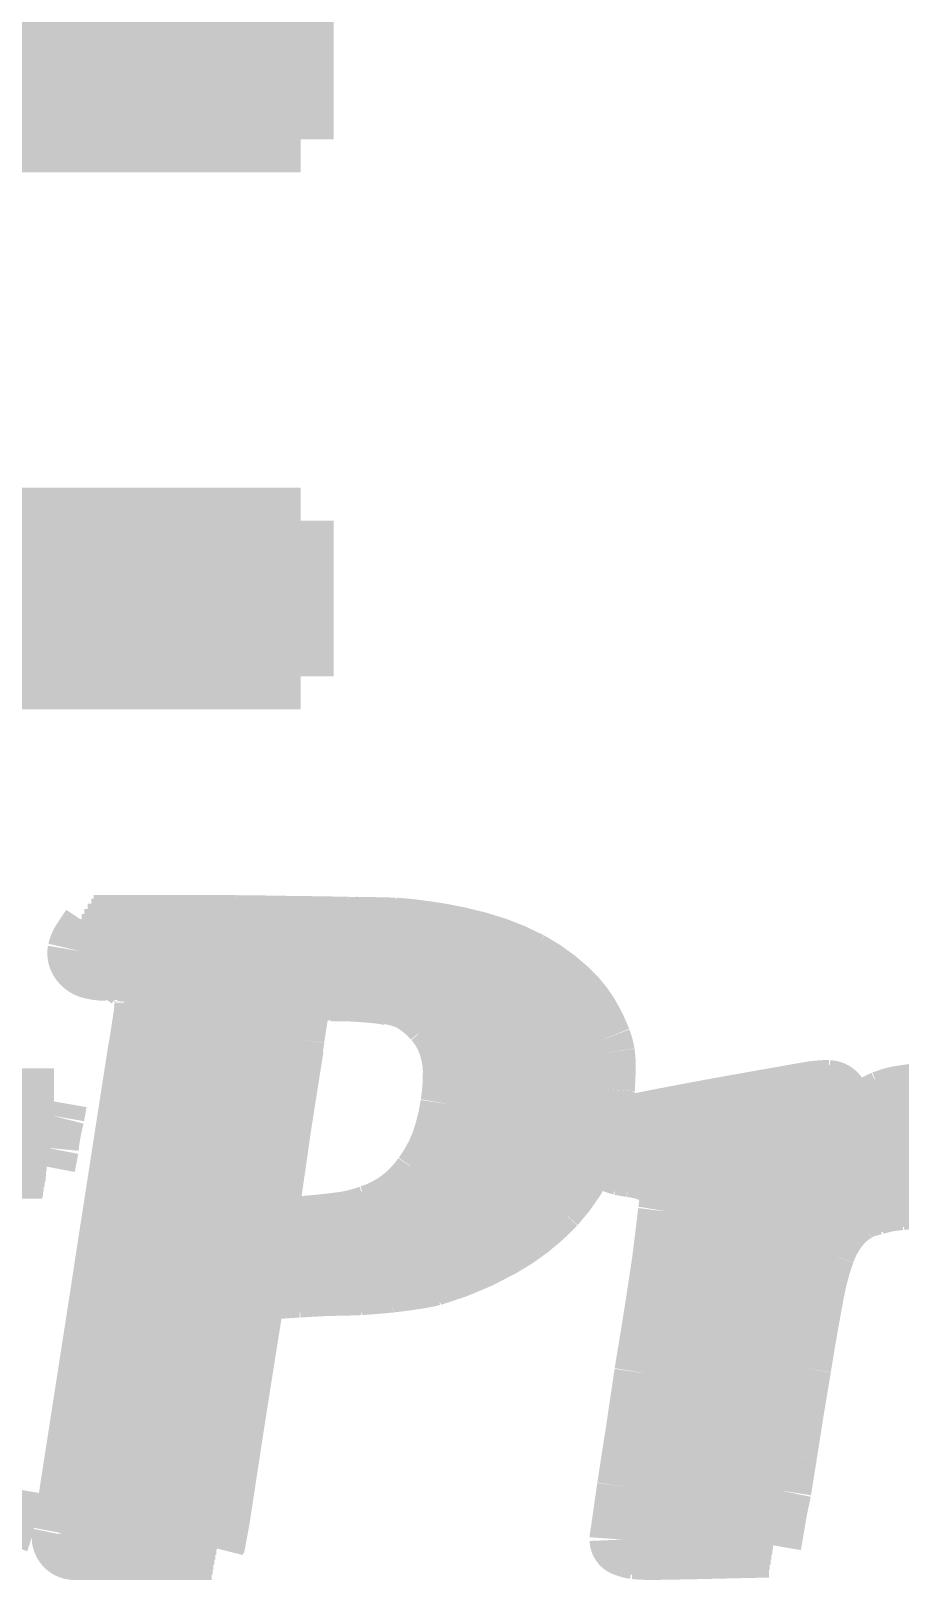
# Model space of a CAD drawing. Extents: x -0.3 to 74.7, y -2.5 to 45.9.
# Drawn here: x 11.14 to 12.477, y 2.313 to 4.697 of the extents above; entities that cross this region are included whole.
import ezdxf

# ---------------------------------------------------------------- set-up
doc = ezdxf.new("R2010")
doc.units = 0
doc.layers.add('BG_SILKSCREEN_TOP', color=6, linetype='CONTINUOUS')

msp = doc.modelspace()

# ---------------------------------------------------------------- linework, layer by layer
at = {"layer": 'BG_SILKSCREEN_TOP', "const_width": 0.1016}
for points in [[(11.554968, 4.74599), (10.279888, 4.74599)], [(11.554968, 4.74853), (11.554968, 4.53009)], [(11.554968, 4.738116), (10.279888, 4.738116)], [(11.554968, 4.730496), (10.279888, 4.730496)], [(11.554968, 4.722622), (10.279888, 4.722622)], [(11.554968, 4.715002), (10.279888, 4.715002)], [(11.554968, 4.707128), (10.279888, 4.707128)], [(11.554968, 4.699508), (10.279888, 4.699508)], [(11.554968, 4.691634), (10.279888, 4.691634)], [(11.554968, 4.68376), (10.279888, 4.68376)], [(11.554968, 4.67614), (10.279888, 4.67614)], [(11.554968, 4.668266), (10.279888, 4.668266)], [(11.554968, 4.660646), (10.279888, 4.660646)], [(11.554968, 4.652772), (10.279888, 4.652772)], [(11.554968, 4.645152), (10.279888, 4.645152)], [(11.554968, 4.637278), (10.279888, 4.637278)], [(11.554968, 4.629658), (10.279888, 4.629658)], [(11.554968, 4.621784), (10.29462, 4.621784)], [(11.554968, 4.614164), (10.310876, 4.614164)], [(11.554968, 4.60629), (10.327386, 4.60629)], [(11.554968, 4.598416), (10.344404, 4.598416)], [(11.554968, 4.590796), (10.362184, 4.590796)], [(11.554968, 4.582922), (10.380472, 4.582922)], [(11.554968, 4.575302), (10.399268, 4.575302)], [(11.554968, 4.567428), (10.41908, 4.567428)], [(11.554968, 4.559808), (10.439146, 4.559808)], [(11.554968, 4.551934), (10.459466, 4.551934)], [(11.554968, 4.544314), (10.476738, 4.544314)], [(11.554968, 4.53644), (10.476738, 4.53644)], [(11.554968, 4.53009), (11.031728, 4.53009)], [(11.554968, 3.939032), (10.085578, 3.939032)], [(11.554968, 3.931158), (10.085578, 3.931158)], [(11.031728, 3.94335), (11.554968, 3.94335)], [(11.554968, 3.94335), (11.554968, 3.70332)], [(11.554968, 3.923538), (10.085578, 3.923538)], [(11.554968, 3.915664), (10.085578, 3.915664)], [(11.554968, 3.908044), (10.085578, 3.908044)], [(11.554968, 3.90017), (10.085578, 3.90017)], [(11.554968, 3.892296), (10.085578, 3.892296)], [(11.554968, 3.884676), (10.085578, 3.884676)], [(11.554968, 3.876802), (10.085578, 3.876802)], [(11.554968, 3.869182), (10.085578, 3.869182)], [(11.554968, 3.861308), (10.085578, 3.861308)], [(11.554968, 3.853688), (10.085578, 3.853688)], [(11.554968, 3.845814), (10.085578, 3.845814)], [(11.554968, 3.838194), (10.085578, 3.838194)], [(11.554968, 3.83032), (10.085578, 3.83032)], [(11.554968, 3.822446), (10.085578, 3.822446)], [(11.554968, 3.814826), (10.085578, 3.814826)], [(11.554968, 3.806952), (10.085578, 3.806952)], [(11.554968, 3.799332), (10.085578, 3.799332)], [(11.554968, 3.791458), (10.085578, 3.791458)], [(11.554968, 3.783838), (10.085578, 3.783838)], [(11.554968, 3.775964), (10.085578, 3.775964)], [(11.554968, 3.768344), (10.085578, 3.768344)], [(11.554968, 3.76047), (10.085578, 3.76047)], [(11.554968, 3.752596), (10.085578, 3.752596)], [(11.554968, 3.744976), (10.085578, 3.744976)], [(11.554968, 3.737102), (10.085578, 3.737102)], [(11.554968, 3.729482), (10.085578, 3.729482)], [(11.554968, 3.721608), (10.085578, 3.721608)], [(11.554968, 3.713988), (10.085578, 3.713988)], [(11.554968, 3.706114), (10.085578, 3.706114)], [(11.554968, 3.70332), (10.085578, 3.70332)], [(11.223498, 3.29692), (11.236198, 3.31597)], [(11.236198, 3.31597), (11.454638, 3.31597)], [(11.639804, 3.22326), (11.639804, 3.31343)], [(11.699748, 3.31089), (11.699748, 3.21691)], [(11.699748, 3.294888), (11.221974, 3.294888)], [(11.699748, 3.302762), (11.227054, 3.302762)], [(11.699748, 3.310382), (11.232388, 3.310382)], [(11.720576, 3.310382), (11.639804, 3.310382)], [(11.77544, 3.302762), (11.639804, 3.302762)], [(11.811762, 3.294888), (11.639804, 3.294888)], [(11.699748, 3.279394), (11.215624, 3.279394)], [(11.699748, 3.27152), (11.21664, 3.27152)], [(11.699748, 3.287014), (11.21791, 3.287014)], [(11.699748, 3.2639), (11.221974, 3.2639)], [(11.84021, 3.287014), (11.639804, 3.287014)], [(11.862816, 3.279394), (11.639804, 3.279394)], [(11.881866, 3.27152), (11.639804, 3.27152)], [(11.898122, 3.2639), (11.639804, 3.2639)], [(11.699748, 3.256026), (11.241278, 3.256026)], [(11.699748, 3.248406), (11.283442, 3.248406)], [(11.699748, 3.240532), (11.294618, 3.240532)], [(11.9126, 3.256026), (11.639804, 3.256026)], [(11.9253, 3.248406), (11.639804, 3.248406)], [(11.936476, 3.240532), (11.639804, 3.240532)], [(11.699748, 3.232912), (11.303508, 3.232912)], [(11.699748, 3.225038), (11.31062, 3.225038)], [(11.552428, 3.217418), (11.315446, 3.217418)], [(11.94689, 3.232912), (11.639804, 3.232912)], [(11.956288, 3.225038), (11.639804, 3.225038)], [(11.699748, 3.217418), (11.69162, 3.217418)], [(11.964924, 3.217418), (11.698224, 3.217418)], [(11.551158, 3.209544), (11.317986, 3.209544)], [(11.548364, 3.19405), (11.318494, 3.19405)], [(11.549634, 3.201924), (11.318748, 3.201924)], [(11.972544, 3.209544), (11.722608, 3.209544)], [(11.979402, 3.201924), (11.73607, 3.201924)], [(11.985498, 3.19405), (11.746484, 3.19405)], [(11.258804, 2.80416), (11.317478, 3.18135)], [(11.544554, 3.170682), (11.3157, 3.170682)], [(11.545824, 3.178556), (11.31697, 3.178556)], [(11.547094, 3.186176), (11.317986, 3.186176)], [(11.991086, 3.186176), (11.75512, 3.186176)], [(11.995912, 3.178556), (11.762232, 3.178556)], [(12.00023, 3.170682), (11.768836, 3.170682)], [(11.540998, 3.147568), (11.312144, 3.147568)], [(11.542014, 3.155188), (11.313414, 3.155188)], [(11.543284, 3.163062), (11.31443, 3.163062)], [(12.00404, 3.163062), (11.77417, 3.163062)], [(12.007596, 3.155188), (11.778742, 3.155188)], [(12.011152, 3.147568), (11.782552, 3.147568)], [(11.258804, 2.80543), (11.309604, 3.13309)], [(11.538204, 3.1242), (11.308334, 3.1242)], [(11.537442, 3.1242), (11.308588, 3.1242)], [(11.309604, 3.13309), (11.539728, 3.13309)], [(11.538458, 3.132074), (11.309604, 3.132074)], [(11.539474, 3.132074), (11.309604, 3.132074)], [(11.539728, 3.139694), (11.310874, 3.139694)], [(12.0142, 3.139694), (11.7856, 3.139694)], [(12.016486, 3.132074), (11.78814, 3.132074)], [(12.018264, 3.1242), (11.790172, 3.1242)], [(11.534394, 3.100832), (11.304778, 3.100832)], [(11.533886, 3.100832), (11.305032, 3.100832)], [(11.534902, 3.108706), (11.306048, 3.108706)], [(11.535664, 3.108706), (11.306048, 3.108706)], [(11.536934, 3.116326), (11.307064, 3.116326)], [(11.536172, 3.116326), (11.307318, 3.116326)], [(12.01928, 3.116326), (11.791696, 3.116326)], [(12.019788, 3.108706), (11.792712, 3.108706)], [(12.019788, 3.100832), (11.793474, 3.100832)], [(11.53033, 3.077718), (11.301222, 3.077718)], [(11.530838, 3.077718), (11.301222, 3.077718)], [(11.532108, 3.085338), (11.302238, 3.085338)], [(11.531346, 3.085338), (11.302492, 3.085338)], [(11.533124, 3.093212), (11.303508, 3.093212)], [(11.532616, 3.093212), (11.303762, 3.093212)], [(12.019026, 3.077718), (11.793474, 3.077718)], [(12.019534, 3.093212), (11.793728, 3.093212)], [(12.01928, 3.085338), (11.793728, 3.085338)], [(11.106404, 3.04927), (11.175238, 3.04927)], [(11.175238, 3.04927), (11.171428, 3.02768)], [(11.527028, 3.05435), (11.297412, 3.05435)], [(11.526774, 3.05435), (11.297666, 3.05435)], [(11.528298, 3.062224), (11.298682, 3.062224)], [(11.528044, 3.062224), (11.298936, 3.062224)], [(11.529568, 3.069844), (11.299952, 3.069844)], [(11.52906, 3.069844), (11.300206, 3.069844)], [(12.017248, 3.05435), (11.791442, 3.05435)], [(12.01801, 3.062224), (11.792204, 3.062224)], [(12.018518, 3.069844), (11.792966, 3.069844)], [(12.37869, 3.05435), (12.30757, 3.05435)], [(12.589764, 3.05435), (12.48283, 3.05435)], [(11.171936, 3.030982), (10.69594, 3.030982)], [(11.173206, 3.038856), (10.697464, 3.038856)], [(11.17473, 3.046476), (10.71372, 3.046476)], [(11.523472, 3.030982), (11.293856, 3.030982)], [(11.523472, 3.030982), (11.29411, 3.030982)], [(11.524742, 3.038856), (11.295126, 3.038856)], [(11.524488, 3.038856), (11.29538, 3.038856)], [(11.525504, 3.046476), (11.296396, 3.046476)], [(11.526012, 3.046476), (11.296396, 3.046476)], [(12.013438, 3.030982), (11.787632, 3.030982)], [(12.014962, 3.038856), (11.788902, 3.038856)], [(12.016232, 3.046476), (11.790172, 3.046476)], [(12.380722, 3.030982), (12.177268, 3.030982)], [(12.380976, 3.038856), (12.21994, 3.038856)], [(12.380468, 3.046476), (12.263628, 3.046476)], [(12.375388, 2.99212), (12.380468, 3.02768)], [(12.592812, 3.030982), (12.425172, 3.030982)], [(12.59332, 3.038856), (12.43838, 3.038856)], [(12.593828, 3.046476), (12.45362, 3.046476)], [(11.166856, 3.007868), (10.691876, 3.007868)], [(11.16838, 3.015488), (10.693146, 3.015488)], [(11.170158, 3.023362), (10.694416, 3.023362)], [(11.519916, 3.007868), (11.2903, 3.007868)], [(11.519916, 3.007868), (11.290554, 3.007868)], [(11.520932, 3.015488), (11.29157, 3.015488)], [(11.520932, 3.015488), (11.29157, 3.015488)], [(11.522202, 3.023362), (11.292586, 3.023362)], [(11.522202, 3.023362), (11.29284, 3.023362)], [(11.520678, 3.01244), (11.499088, 2.86258)], [(11.520678, 3.01244), (11.499088, 2.86258)], [(12.007596, 3.007868), (11.782298, 3.007868)], [(12.009882, 3.015488), (11.78433, 3.015488)], [(12.01166, 3.023362), (11.786108, 3.023362)], [(12.080748, 3.01244), (12.035028, 3.00355)], [(12.37742, 3.007868), (12.056364, 3.007868)], [(12.37869, 3.015488), (12.095988, 3.015488)], [(12.379706, 3.023362), (12.13612, 3.023362)], [(12.400788, 3.01371), (12.375388, 2.99212)], [(12.591288, 3.007868), (12.393676, 3.007868)], [(12.591796, 3.015488), (12.40282, 3.015488)], [(12.592304, 3.023362), (12.41298, 3.023362)], [(11.163046, 2.9845), (10.688828, 2.9845)], [(11.163808, 2.992374), (10.689844, 2.992374)], [(11.165332, 2.999994), (10.69086, 2.999994)], [(11.162538, 2.97815), (11.157204, 2.95021)], [(11.516614, 2.9845), (11.286744, 2.9845)], [(11.516614, 2.9845), (11.286744, 2.9845)], [(11.51763, 2.992374), (11.28776, 2.992374)], [(11.51763, 2.992374), (11.288014, 2.992374)], [(11.5189, 2.999994), (11.28903, 2.999994)], [(11.5189, 2.999994), (11.289284, 2.999994)], [(11.999722, 2.9845), (11.774932, 2.9845)], [(12.002516, 2.992374), (11.777726, 2.992374)], [(12.00531, 2.999994), (11.780012, 2.999994)], [(12.58824, 2.9845), (12.026646, 2.9845)], [(12.375388, 2.992374), (12.028424, 2.992374)], [(12.376404, 2.999994), (12.03071, 2.999994)], [(12.589256, 2.992374), (12.375388, 2.992374)], [(12.590272, 2.999994), (12.384532, 2.999994)], [(11.157966, 2.953512), (10.685272, 2.953512)], [(11.159236, 2.961132), (10.686288, 2.961132)], [(11.16076, 2.969006), (10.68705, 2.969006)], [(11.162284, 2.976626), (10.688066, 2.976626)], [(11.512042, 2.953512), (11.281918, 2.953512)], [(11.512042, 2.953512), (11.282172, 2.953512)], [(11.513312, 2.961132), (11.283188, 2.961132)], [(11.513312, 2.961132), (11.283188, 2.961132)], [(11.514328, 2.969006), (11.284204, 2.969006)], [(11.514328, 2.969006), (11.284458, 2.969006)], [(11.515344, 2.976626), (11.285474, 2.976626)], [(11.515344, 2.976626), (11.285728, 2.976626)], [(11.985752, 2.953512), (11.760454, 2.953512)], [(11.989562, 2.961132), (11.764772, 2.961132)], [(11.993118, 2.969006), (11.768582, 2.969006)], [(11.99642, 2.976626), (11.771884, 2.976626)], [(12.58697, 2.976626), (12.026138, 2.976626)], [(12.585446, 2.969006), (12.027154, 2.969006)], [(12.584176, 2.961132), (12.034012, 2.961132)], [(12.582906, 2.953512), (12.058396, 2.953512)], [(11.157204, 2.95021), (11.017504, 2.95021)], [(11.50874, 2.930144), (11.278362, 2.930144)], [(11.50874, 2.930144), (11.278362, 2.930144)], [(11.509756, 2.938018), (11.279378, 2.938018)], [(11.509756, 2.938018), (11.279632, 2.938018)], [(11.511026, 2.945638), (11.280648, 2.945638)], [(11.511026, 2.945638), (11.280902, 2.945638)], [(11.972036, 2.930144), (11.74496, 2.930144)], [(11.976862, 2.938018), (11.750548, 2.938018)], [(11.981434, 2.945638), (11.755628, 2.945638)], [(12.581636, 2.945638), (12.092686, 2.945638)], [(12.58062, 2.938018), (12.106148, 2.938018)], [(12.579604, 2.930144), (12.11453, 2.930144)], [(11.505438, 2.90703), (11.274552, 2.90703)], [(11.505438, 2.90703), (11.274806, 2.90703)], [(11.506454, 2.91465), (11.275822, 2.91465)], [(11.506454, 2.91465), (11.276076, 2.91465)], [(11.507724, 2.922524), (11.277092, 2.922524)], [(11.507724, 2.922524), (11.277346, 2.922524)], [(11.955272, 2.90703), (11.724386, 2.90703)], [(11.961368, 2.91465), (11.732006, 2.91465)], [(11.966956, 2.922524), (11.738864, 2.922524)], [(12.578334, 2.922524), (12.120118, 2.922524)], [(12.57681, 2.91465), (12.12342, 2.91465)], [(12.57554, 2.90703), (12.125452, 2.90703)], [(11.502136, 2.883662), (11.270996, 2.883662)], [(11.502136, 2.883662), (11.27125, 2.883662)], [(11.503152, 2.891536), (11.272266, 2.891536)], [(11.503152, 2.891536), (11.27252, 2.891536)], [(11.504168, 2.899156), (11.273536, 2.899156)], [(11.504168, 2.899156), (11.273536, 2.899156)], [(11.93419, 2.883662), (11.693144, 2.883662)], [(11.699748, 2.883662), (11.69416, 2.883662)], [(11.699748, 2.88671), (11.699748, 2.77622)], [(11.94181, 2.891536), (11.70559, 2.891536)], [(11.948922, 2.899156), (11.71575, 2.899156)], [(12.408154, 2.883662), (12.125706, 2.883662)], [(12.426188, 2.891536), (12.126214, 2.891536)], [(12.456414, 2.899156), (12.126468, 2.899156)], [(12.57427, 2.899156), (12.527788, 2.899156)], [(11.498834, 2.860294), (11.26744, 2.860294)], [(11.498834, 2.860294), (11.267694, 2.860294)], [(11.49985, 2.868168), (11.26871, 2.868168)], [(11.49985, 2.868168), (11.268964, 2.868168)], [(11.500866, 2.875788), (11.269726, 2.875788)], [(11.500866, 2.875788), (11.26998, 2.875788)], [(11.699748, 2.860294), (11.626088, 2.860294)], [(11.908028, 2.860294), (11.626088, 2.860294)], [(11.699748, 2.868168), (11.656568, 2.868168)], [(11.917426, 2.868168), (11.656568, 2.868168)], [(11.926062, 2.875788), (11.67765, 2.875788)], [(11.699748, 2.875788), (11.678158, 2.875788)], [(12.380976, 2.860294), (12.122658, 2.860294)], [(12.388088, 2.868168), (12.123674, 2.868168)], [(12.396978, 2.875788), (12.12469, 2.875788)], [(11.875008, 2.83718), (11.263884, 2.83718)], [(11.699748, 2.83718), (11.264138, 2.83718)], [(11.886946, 2.8448), (11.2649, 2.8448)], [(11.699748, 2.8448), (11.265154, 2.8448)], [(11.50239, 2.852674), (11.26617, 2.852674)], [(11.501882, 2.852674), (11.266424, 2.852674)], [(11.897868, 2.852674), (11.553952, 2.852674)], [(11.699748, 2.852674), (11.556492, 2.852674)], [(12.365736, 2.83718), (12.119864, 2.83718)], [(12.370054, 2.8448), (12.12088, 2.8448)], [(12.375134, 2.852674), (12.121896, 2.852674)], [(11.699748, 2.813812), (11.260328, 2.813812)], [(11.832082, 2.813812), (11.260328, 2.813812)], [(11.847576, 2.821686), (11.261344, 2.821686)], [(11.699748, 2.821686), (11.261598, 2.821686)], [(11.8618, 2.829306), (11.262614, 2.829306)], [(11.699748, 2.829306), (11.262868, 2.829306)], [(12.35583, 2.813812), (12.116816, 2.813812)], [(12.358624, 2.821686), (12.117832, 2.821686)], [(12.361926, 2.829306), (12.118848, 2.829306)], [(11.203178, 2.44602), (11.258804, 2.80416)], [(11.204448, 2.44602), (11.258804, 2.80543)], [(11.699748, 2.790444), (11.256772, 2.790444)], [(11.77417, 2.790444), (11.256772, 2.790444)], [(11.796014, 2.798318), (11.257788, 2.798318)], [(11.699748, 2.798318), (11.258042, 2.798318)], [(11.815064, 2.805938), (11.259058, 2.805938)], [(11.699748, 2.805938), (11.259312, 2.805938)], [(12.348718, 2.790444), (12.113514, 2.790444)], [(12.351004, 2.798318), (12.114784, 2.798318)], [(12.35329, 2.805938), (12.1158, 2.805938)], [(11.547602, 2.76733), (11.253216, 2.76733)], [(11.547348, 2.76733), (11.253216, 2.76733)], [(11.691874, 2.77495), (11.254232, 2.77495)], [(11.691874, 2.77495), (11.254486, 2.77495)], [(11.699748, 2.782824), (11.255502, 2.782824)], [(11.746484, 2.782824), (11.255502, 2.782824)], [(12.342876, 2.76733), (12.110212, 2.76733)], [(12.344654, 2.77495), (12.111228, 2.77495)], [(12.346686, 2.782824), (12.112498, 2.782824)], [(11.477244, 2.743962), (11.24966, 2.743962)], [(11.478514, 2.743962), (11.24966, 2.743962)], [(11.47826, 2.751836), (11.250676, 2.751836)], [(11.47953, 2.751836), (11.250676, 2.751836)], [(11.479022, 2.759456), (11.251946, 2.759456)], [(11.480038, 2.759456), (11.251946, 2.759456)], [(11.477498, 2.74574), (11.452098, 2.5781)], [(11.478768, 2.74574), (11.452098, 2.5781)], [(12.338558, 2.743962), (12.106656, 2.743962)], [(12.339828, 2.751836), (12.107672, 2.751836)], [(12.341352, 2.759456), (12.108942, 2.759456)], [(11.473688, 2.720594), (11.24585, 2.720594)], [(11.474704, 2.720594), (11.246104, 2.720594)], [(11.474704, 2.728468), (11.24712, 2.728468)], [(11.475974, 2.728468), (11.24712, 2.728468)], [(11.475974, 2.736088), (11.24839, 2.736088)], [(11.477244, 2.736088), (11.24839, 2.736088)], [(12.33424, 2.720594), (12.102846, 2.720594)], [(12.335764, 2.728468), (12.104116, 2.728468)], [(12.337034, 2.736088), (12.105386, 2.736088)], [(11.470132, 2.69748), (11.242294, 2.69748)], [(11.470894, 2.69748), (11.242548, 2.69748)], [(11.471148, 2.7051), (11.243564, 2.7051)], [(11.472164, 2.7051), (11.243564, 2.7051)], [(11.472418, 2.712974), (11.24458, 2.712974)], [(11.473434, 2.712974), (11.244834, 2.712974)], [(12.330176, 2.69748), (12.09929, 2.69748)], [(12.331446, 2.7051), (12.10056, 2.7051)], [(12.33297, 2.712974), (12.101576, 2.712974)], [(11.466576, 2.674112), (11.238738, 2.674112)], [(11.467338, 2.674112), (11.238992, 2.674112)], [(11.467592, 2.681986), (11.239754, 2.681986)], [(11.468608, 2.681986), (11.240262, 2.681986)], [(11.468862, 2.689606), (11.241024, 2.689606)], [(11.469624, 2.689606), (11.241278, 2.689606)], [(12.326112, 2.674112), (12.09548, 2.674112)], [(12.327636, 2.681986), (12.09675, 2.681986)], [(12.328906, 2.689606), (12.09802, 2.689606)], [(11.46302, 2.650744), (11.234928, 2.650744)], [(11.463528, 2.650744), (11.235436, 2.650744)], [(11.46429, 2.658618), (11.236198, 2.658618)], [(11.464798, 2.658618), (11.236706, 2.658618)], [(11.465306, 2.666238), (11.237468, 2.666238)], [(11.466068, 2.666238), (11.237722, 2.666238)], [(12.322302, 2.650744), (12.09167, 2.650744)], [(12.323572, 2.658618), (12.09294, 2.658618)], [(12.324842, 2.666238), (12.09421, 2.666238)], [(11.458194, 2.619756), (11.230102, 2.619756)], [(11.458702, 2.619756), (11.23061, 2.619756)], [(11.459464, 2.62763), (11.231372, 2.62763)], [(11.459972, 2.62763), (11.23188, 2.62763)], [(11.460734, 2.63525), (11.232642, 2.63525)], [(11.460988, 2.63525), (11.23315, 2.63525)], [(11.46175, 2.643124), (11.233912, 2.643124)], [(11.462258, 2.643124), (11.234166, 2.643124)], [(12.317222, 2.619756), (12.086844, 2.619756)], [(12.318492, 2.62763), (12.08786, 2.62763)], [(12.319762, 2.63525), (12.08913, 2.63525)], [(12.321032, 2.643124), (12.0904, 2.643124)], [(12.309348, 2.57175), (12.320778, 2.64033)], [(11.454892, 2.596642), (11.226546, 2.596642)], [(11.454892, 2.596642), (11.227308, 2.596642)], [(11.455908, 2.604262), (11.227816, 2.604262)], [(11.456162, 2.604262), (11.228324, 2.604262)], [(11.457178, 2.612136), (11.228832, 2.612136)], [(11.457432, 2.612136), (11.229594, 2.612136)], [(12.313412, 2.596642), (12.083288, 2.596642)], [(12.314682, 2.604262), (12.084304, 2.604262)], [(12.315952, 2.612136), (12.085574, 2.612136)], [(11.451336, 2.573274), (11.22299, 2.573274)], [(11.451336, 2.573274), (11.223752, 2.573274)], [(11.452352, 2.581148), (11.22426, 2.581148)], [(11.452352, 2.581148), (11.224768, 2.581148)], [(11.453622, 2.588768), (11.225276, 2.588768)], [(11.453622, 2.588768), (11.226038, 2.588768)], [(11.452098, 2.5781), (11.427968, 2.42062)], [(11.452098, 2.5781), (11.427968, 2.42189)], [(12.309348, 2.573274), (12.079732, 2.573274)], [(12.310872, 2.581148), (12.081002, 2.581148)], [(12.312142, 2.588768), (12.082018, 2.588768)], [(11.44778, 2.549906), (11.21918, 2.549906)], [(11.44778, 2.549906), (11.220196, 2.549906)], [(11.448796, 2.55778), (11.22045, 2.55778)], [(11.448796, 2.55778), (11.221212, 2.55778)], [(11.450066, 2.5654), (11.22172, 2.5654)], [(11.450066, 2.5654), (11.222482, 2.5654)], [(12.305792, 2.549906), (12.076176, 2.549906)], [(12.307062, 2.55778), (12.077446, 2.55778)], [(12.308332, 2.5654), (12.078716, 2.5654)], [(12.299188, 2.50698), (12.309348, 2.57175)], [(11.444224, 2.526792), (11.215624, 2.526792)], [(11.44397, 2.526792), (11.21664, 2.526792)], [(11.44524, 2.534412), (11.216894, 2.534412)], [(11.44524, 2.534412), (11.217656, 2.534412)], [(11.44651, 2.542286), (11.218164, 2.542286)], [(11.44651, 2.542286), (11.218926, 2.542286)], [(12.302236, 2.526792), (12.072874, 2.526792)], [(12.303252, 2.534412), (12.07389, 2.534412)], [(12.304522, 2.542286), (12.07516, 2.542286)], [(11.440668, 2.503424), (11.212068, 2.503424)], [(11.440414, 2.503424), (11.213084, 2.503424)], [(11.441684, 2.511044), (11.213338, 2.511044)], [(11.441684, 2.511044), (11.2141, 2.511044)], [(11.442954, 2.518918), (11.214354, 2.518918)], [(11.442954, 2.518918), (11.21537, 2.518918)], [(12.298426, 2.503424), (12.069064, 2.503424)], [(12.299696, 2.511044), (12.070334, 2.511044)], [(12.300966, 2.518918), (12.071604, 2.518918)], [(12.290298, 2.4511), (12.299188, 2.50698)], [(11.437112, 2.480056), (11.208512, 2.480056)], [(11.438128, 2.48793), (11.209528, 2.48793)], [(11.436858, 2.480056), (11.209528, 2.480056)], [(11.438128, 2.48793), (11.210544, 2.48793)], [(11.439398, 2.49555), (11.210798, 2.49555)], [(11.439144, 2.49555), (11.211814, 2.49555)], [(12.29487, 2.480056), (12.065508, 2.480056)], [(12.29614, 2.48793), (12.066778, 2.48793)], [(12.297156, 2.49555), (12.067794, 2.49555)], [(11.050778, 2.45491), (11.102848, 2.45491)], [(11.102848, 2.45491), (11.095228, 2.40919)], [(11.433556, 2.456942), (11.204702, 2.456942)], [(11.434572, 2.464562), (11.205972, 2.464562)], [(11.433302, 2.456942), (11.205972, 2.456942)], [(11.435842, 2.472436), (11.207242, 2.472436)], [(11.434572, 2.464562), (11.207242, 2.464562)], [(11.435588, 2.472436), (11.208258, 2.472436)], [(12.061698, 2.45491), (12.051538, 2.38379)], [(12.29106, 2.456942), (12.061952, 2.456942)], [(12.29233, 2.464562), (12.062968, 2.464562)], [(12.2936, 2.472436), (12.064238, 2.472436)], [(11.101832, 2.449068), (10.733786, 2.449068)], [(11.100562, 2.441448), (10.737088, 2.441448)], [(11.099292, 2.433574), (10.740644, 2.433574)], [(11.43, 2.433574), (11.2014, 2.433574)], [(11.431016, 2.441448), (11.202416, 2.441448)], [(11.429746, 2.433574), (11.202416, 2.433574)], [(11.432286, 2.449068), (11.203432, 2.449068)], [(11.431016, 2.441448), (11.203686, 2.441448)], [(11.432032, 2.449068), (11.204702, 2.449068)], [(12.286488, 2.433574), (12.05865, 2.433574)], [(12.288266, 2.441448), (12.059666, 2.441448)], [(12.28979, 2.449068), (12.060682, 2.449068)], [(11.097768, 2.425954), (10.745216, 2.425954)], [(11.096752, 2.41808), (10.75055, 2.41808)], [(11.095228, 2.410206), (10.757154, 2.410206)], [(11.42619, 2.410206), (11.19759, 2.410206)], [(11.42619, 2.410206), (11.198098, 2.410206)], [(11.42746, 2.41808), (11.19886, 2.41808)], [(11.42746, 2.41808), (11.199622, 2.41808)], [(11.42873, 2.425954), (11.20013, 2.425954)], [(11.428476, 2.425954), (11.200892, 2.425954)], [(12.28217, 2.410206), (12.055348, 2.410206)], [(12.28344, 2.41808), (12.056364, 2.41808)], [(12.284964, 2.425954), (12.05738, 2.425954)], [(12.274804, 2.36728), (12.283948, 2.42062)], [(11.093958, 2.402586), (10.764774, 2.402586)], [(11.092434, 2.394712), (10.774172, 2.394712)], [(11.090148, 2.387092), (10.785856, 2.387092)], [(11.191748, 2.38125), (11.193018, 2.38379)], [(11.193018, 2.38125), (11.193018, 2.38379)], [(11.422126, 2.387092), (11.193526, 2.387092)], [(11.422126, 2.387092), (11.193526, 2.387092)], [(11.42365, 2.394712), (11.19505, 2.394712)], [(11.42365, 2.394712), (11.195304, 2.394712)], [(11.42492, 2.402586), (11.19632, 2.402586)], [(11.42492, 2.402586), (11.196828, 2.402586)], [(11.421618, 2.38379), (11.416538, 2.36347)], [(11.421618, 2.38379), (11.417808, 2.36347)], [(12.278106, 2.387092), (12.051792, 2.387092)], [(12.279376, 2.394712), (12.053062, 2.394712)], [(12.2809, 2.402586), (12.054078, 2.402586)], [(11.420348, 2.379218), (11.191494, 2.379218)], [(11.420602, 2.379218), (11.192764, 2.379218)], [(11.418316, 2.371598), (11.193272, 2.371598)], [(11.419332, 2.371598), (11.194288, 2.371598)], [(11.416538, 2.363724), (11.204448, 2.363724)], [(11.417808, 2.363724), (11.20521, 2.363724)], [(11.416538, 2.36347), (11.206988, 2.36347)], [(11.417808, 2.36347), (11.206988, 2.36347)], [(12.276836, 2.379218), (12.050776, 2.379218)], [(12.275566, 2.371598), (12.051284, 2.371598)], [(12.109704, 2.363724), (12.08659, 2.363724)], [(12.163298, 2.36474), (12.274804, 2.36728)]]:
    msp.add_lwpolyline(points, dxfattribs=at)
for points in [[(11.454638, 3.31597, -0.002993), (11.543538, 3.3147)], [(11.543538, 3.3147, -0.003358), (11.627104, 3.31343)], [(11.627358, 3.31343, -0.003103), (11.699748, 3.31089)], [(11.639804, 3.31343, -0.002569), (11.699748, 3.31216)], [(11.699748, 3.31216, -0.019204), (11.736578, 3.30835)], [(11.215878, 3.28041, -0.100931), (11.223498, 3.29692)], [(11.736578, 3.30835, -0.038672), (11.828018, 3.29057)], [(11.828018, 3.29057, -0.055572), (11.905488, 3.26009)], [(11.219688, 3.26644, -0.22002), (11.215878, 3.28041)], [(11.233658, 3.25755, -0.175152), (11.219688, 3.26644)], [(11.255248, 3.25501, -0.059663), (11.233404, 3.25755)], [(11.255248, 3.25501, -0.101788), (11.278108, 3.2512)], [(11.278108, 3.2512, -0.074975), (11.298428, 3.23723)], [(11.905488, 3.26009, -0.063929), (11.963908, 3.21818)], [(11.298428, 3.23723, -0.075804), (11.313668, 3.220974)], [(11.313668, 3.22072, -0.148337), (11.318748, 3.20167)], [(11.540744, 3.14706, -0.008812), (11.553444, 3.22326)], [(11.553698, 3.22326, -0.436206), (11.556238, 3.22453)], [(11.556238, 3.22453, -0.001342), (11.576558, 3.22453)], [(11.576304, 3.22453, -0.005898), (11.600688, 3.22326)], [(11.600688, 3.22326, -0.003605), (11.629898, 3.22326)], [(11.629644, 3.22326, -0.009138), (11.666728, 3.22072)], [(11.639804, 3.22326, -0.006644), (11.666728, 3.220974)], [(11.666728, 3.220974, -0.025415), (11.693398, 3.21818)], [(11.666728, 3.22072, -0.025342), (11.693144, 3.21691)], [(11.693398, 3.21818, -0.035997), (11.713718, 3.2131)], [(11.693398, 3.21691, -0.011161), (11.699748, 3.21691)], [(11.963908, 3.21818, -0.091524), (12.002008, 3.16738)], [(11.318748, 3.20167, -0.037394), (11.317478, 3.18135)], [(11.713718, 3.2131, -0.052915), (11.730228, 3.20548)], [(11.730228, 3.20548, -0.078952), (11.763248, 3.17754)], [(11.763248, 3.17754, -0.093109), (11.784838, 3.14198)], [(11.520678, 3.01244, -0.001883), (11.540998, 3.14706)], [(12.002008, 3.16738, -0.020405), (12.013438, 3.14198)], [(11.520678, 3.01244, -0.001689), (11.539728, 3.13309)], [(11.784838, 3.14198, -0.081259), (11.793728, 3.09753)], [(12.013438, 3.14198, -0.050901), (12.018518, 3.12293)], [(12.018518, 3.12293, -0.046232), (12.019788, 3.10134)], [(11.793728, 3.09753, -0.046706), (11.789918, 3.04419)], [(12.019788, 3.10134, -0.012878), (12.018518, 3.06832)], [(11.106404, 3.04927, -0.003866), (11.062208, 3.04927)], [(12.018518, 3.06832, -0.085895), (11.995404, 2.97434)], [(12.193778, 3.03403, -0.001194), (12.337288, 3.05943)], [(12.337288, 3.05943, -0.050851), (12.367768, 3.062224)], [(12.367768, 3.06197, -0.318134), (12.379198, 3.05308)], [(12.378944, 3.05308, -0.101918), (12.380468, 3.02768)], [(12.454128, 3.04673, -0.06677), (12.483338, 3.05435)], [(12.483338, 3.05435, -0.022299), (12.528804, 3.05943)], [(11.168888, 3.01752, -0.002561), (11.171428, 3.02768)], [(11.789918, 3.04419, -0.050506), (11.774678, 2.98323)], [(12.132818, 3.0226, -0.001376), (12.193778, 3.03403)], [(12.412218, 3.0226, -0.012948), (12.426188, 3.03149)], [(12.426188, 3.03149, -0.014069), (12.441428, 3.04038)], [(12.441428, 3.04038, -0.024662), (12.454128, 3.04673)], [(11.163808, 2.99085, -0.001159), (11.166348, 3.005074)], [(11.166348, 3.005074, -0.001103), (11.168888, 3.017774)], [(12.029948, 2.9972, -0.158076), (12.032488, 3.00228)], [(12.032488, 3.00228, -0.149715), (12.035028, 3.00355)], [(12.080748, 3.01244, -0.002236), (12.132818, 3.0226)], [(12.400788, 3.01371, -0.020822), (12.412218, 3.0226)], [(11.162538, 2.97815, -0.00157), (11.163808, 2.99085)], [(11.774678, 2.98323, -0.0689), (11.746738, 2.93243)], [(12.026138, 2.97688, -0.026194), (12.027408, 2.98831)], [(12.027408, 2.98831, -0.020479), (12.029948, 2.9972)], [(11.995404, 2.97434, -0.08503), (11.943588, 2.89306)], [(12.027408, 2.96799, -0.03447), (12.026138, 2.97688)], [(12.029948, 2.96418, -0.286342), (12.027408, 2.96799)], [(12.037568, 2.9591, -0.035413), (12.029948, 2.96418)], [(12.048998, 2.95529, -0.033329), (12.037568, 2.9591)], [(12.062968, 2.95275, -0.023671), (12.048998, 2.95529)], [(11.746738, 2.93243, -0.073799), (11.709908, 2.89433)], [(12.062968, 2.95275, -0.050548), (12.090908, 2.9464)], [(12.090908, 2.9464, -0.097657), (12.111228, 2.9337)], [(12.111228, 2.9337, -0.110843), (12.122404, 2.91719)], [(12.122658, 2.91719, -0.098931), (12.126468, 2.8956)], [(11.709908, 2.89433, -0.078619), (11.662918, 2.8702)], [(11.699748, 2.88671, -0.059838), (11.662918, 2.8702)], [(11.943588, 2.89306, -0.078482), (11.862308, 2.82956)], [(12.126468, 2.8956, -0.034368), (12.124944, 2.87909)], [(12.377928, 2.85623, -0.09389), (12.407138, 2.8829)], [(12.407138, 2.8829, -0.046212), (12.419838, 2.88925)], [(12.419838, 2.88925, -0.022309), (12.437618, 2.89433)], [(12.437618, 2.89433, -0.022125), (12.457938, 2.89941)], [(12.457938, 2.89941, -0.023812), (12.478258, 2.90195)], [(12.478258, 2.90195, -0.012727), (12.506198, 2.90449)], [(12.506198, 2.90449, -0.070204), (12.520168, 2.90195)], [(12.520168, 2.90195, -0.094641), (12.531344, 2.89687)], [(11.500104, 2.85496, -0.161944), (11.499088, 2.86258)], [(11.500104, 2.85496, -0.158215), (11.499088, 2.86258)], [(11.624818, 2.86004, -0.016106), (11.567668, 2.85369)], [(11.624818, 2.86004, -0.015749), (11.568938, 2.85369)], [(11.662918, 2.8702, -0.044918), (11.624818, 2.86004)], [(11.662918, 2.8702, -0.044906), (11.624818, 2.86004)], [(12.124944, 2.87909, -0.000976), (12.116308, 2.808224)], [(11.510518, 2.84988, -0.268292), (11.500104, 2.85496)], [(11.510518, 2.84861, -0.270605), (11.500358, 2.85496)], [(11.567668, 2.85369, -0.008985), (11.510518, 2.84861)], [(11.568938, 2.85369, -0.009169), (11.510518, 2.84988)], [(12.357608, 2.81813, -0.077345), (12.377928, 2.85623)], [(11.862308, 2.82956, -0.059343), (11.756898, 2.78511)], [(12.341098, 2.75717, -0.03847), (12.357608, 2.81813)], [(12.116308, 2.80797, -0.001999), (12.103608, 2.72415)], [(11.481308, 2.76098, -0.003589), (11.512804, 2.76479)], [(11.482578, 2.76098, -0.003475), (11.513058, 2.76479)], [(11.512804, 2.76479, -0.009633), (11.550904, 2.76733)], [(11.513058, 2.76479, -0.009632), (11.551158, 2.76733)], [(11.551158, 2.76733, -0.005703), (11.595608, 2.76987)], [(11.551158, 2.76733, -0.005703), (11.595608, 2.76987)], [(11.646408, 2.77114, -0.006871), (11.595608, 2.76987)], [(11.646408, 2.77114, -0.00687), (11.595608, 2.76987)], [(11.692128, 2.77495, -0.009912), (11.646408, 2.77114)], [(11.692128, 2.77495, -0.009911), (11.646408, 2.77114)], [(11.730228, 2.78003, -0.011104), (11.692128, 2.77495)], [(11.699748, 2.776474, -0.002249), (11.692128, 2.77495)], [(11.756644, 2.78511, -0.03232), (11.730228, 2.78003)], [(11.478768, 2.75844, -0.038149), (11.477244, 2.74574)], [(11.478768, 2.75844, -0.322051), (11.481308, 2.76098)], [(11.479784, 2.75844, -0.03754), (11.478768, 2.74574)], [(11.480038, 2.75844, -0.438807), (11.482578, 2.76098)], [(12.320778, 2.64033, -0.006724), (12.341098, 2.75717)], [(12.103608, 2.72415, -0.001357), (12.088368, 2.630424)], [(12.074398, 2.53619, -0.000711), (12.088368, 2.63017)], [(12.061698, 2.45491, -0.001111), (12.074398, 2.53619)], [(11.203178, 2.446274, -0.011822), (11.193018, 2.38379)], [(11.204448, 2.44602, -0.011812), (11.193018, 2.38379)], [(12.290298, 2.4511, -0.001314), (12.283948, 2.420874)], [(11.095228, 2.40919, -0.053614), (11.086338, 2.3749)], [(11.427968, 2.42189, -0.012016), (11.421618, 2.38379)], [(11.427968, 2.42062, -0.011621), (11.421618, 2.38379)], [(11.206988, 2.36347, -0.466877), (11.191748, 2.38125)], [(11.206988, 2.36347, -0.463047), (11.193018, 2.38125)], [(12.050268, 2.3749, -0.035586), (12.051538, 2.38379)], [(12.055348, 2.36855, -0.327731), (12.050268, 2.3749)], [(12.069318, 2.36474, -0.060886), (12.055348, 2.36855)], [(12.098528, 2.36347, -0.024386), (12.069318, 2.36474)], [(12.163298, 2.36474, -0.002839), (12.098528, 2.363724)]]:
    msp.add_lwpolyline(points, format="xyb", dxfattribs=at)

doc.saveas('drawing.dxf')
